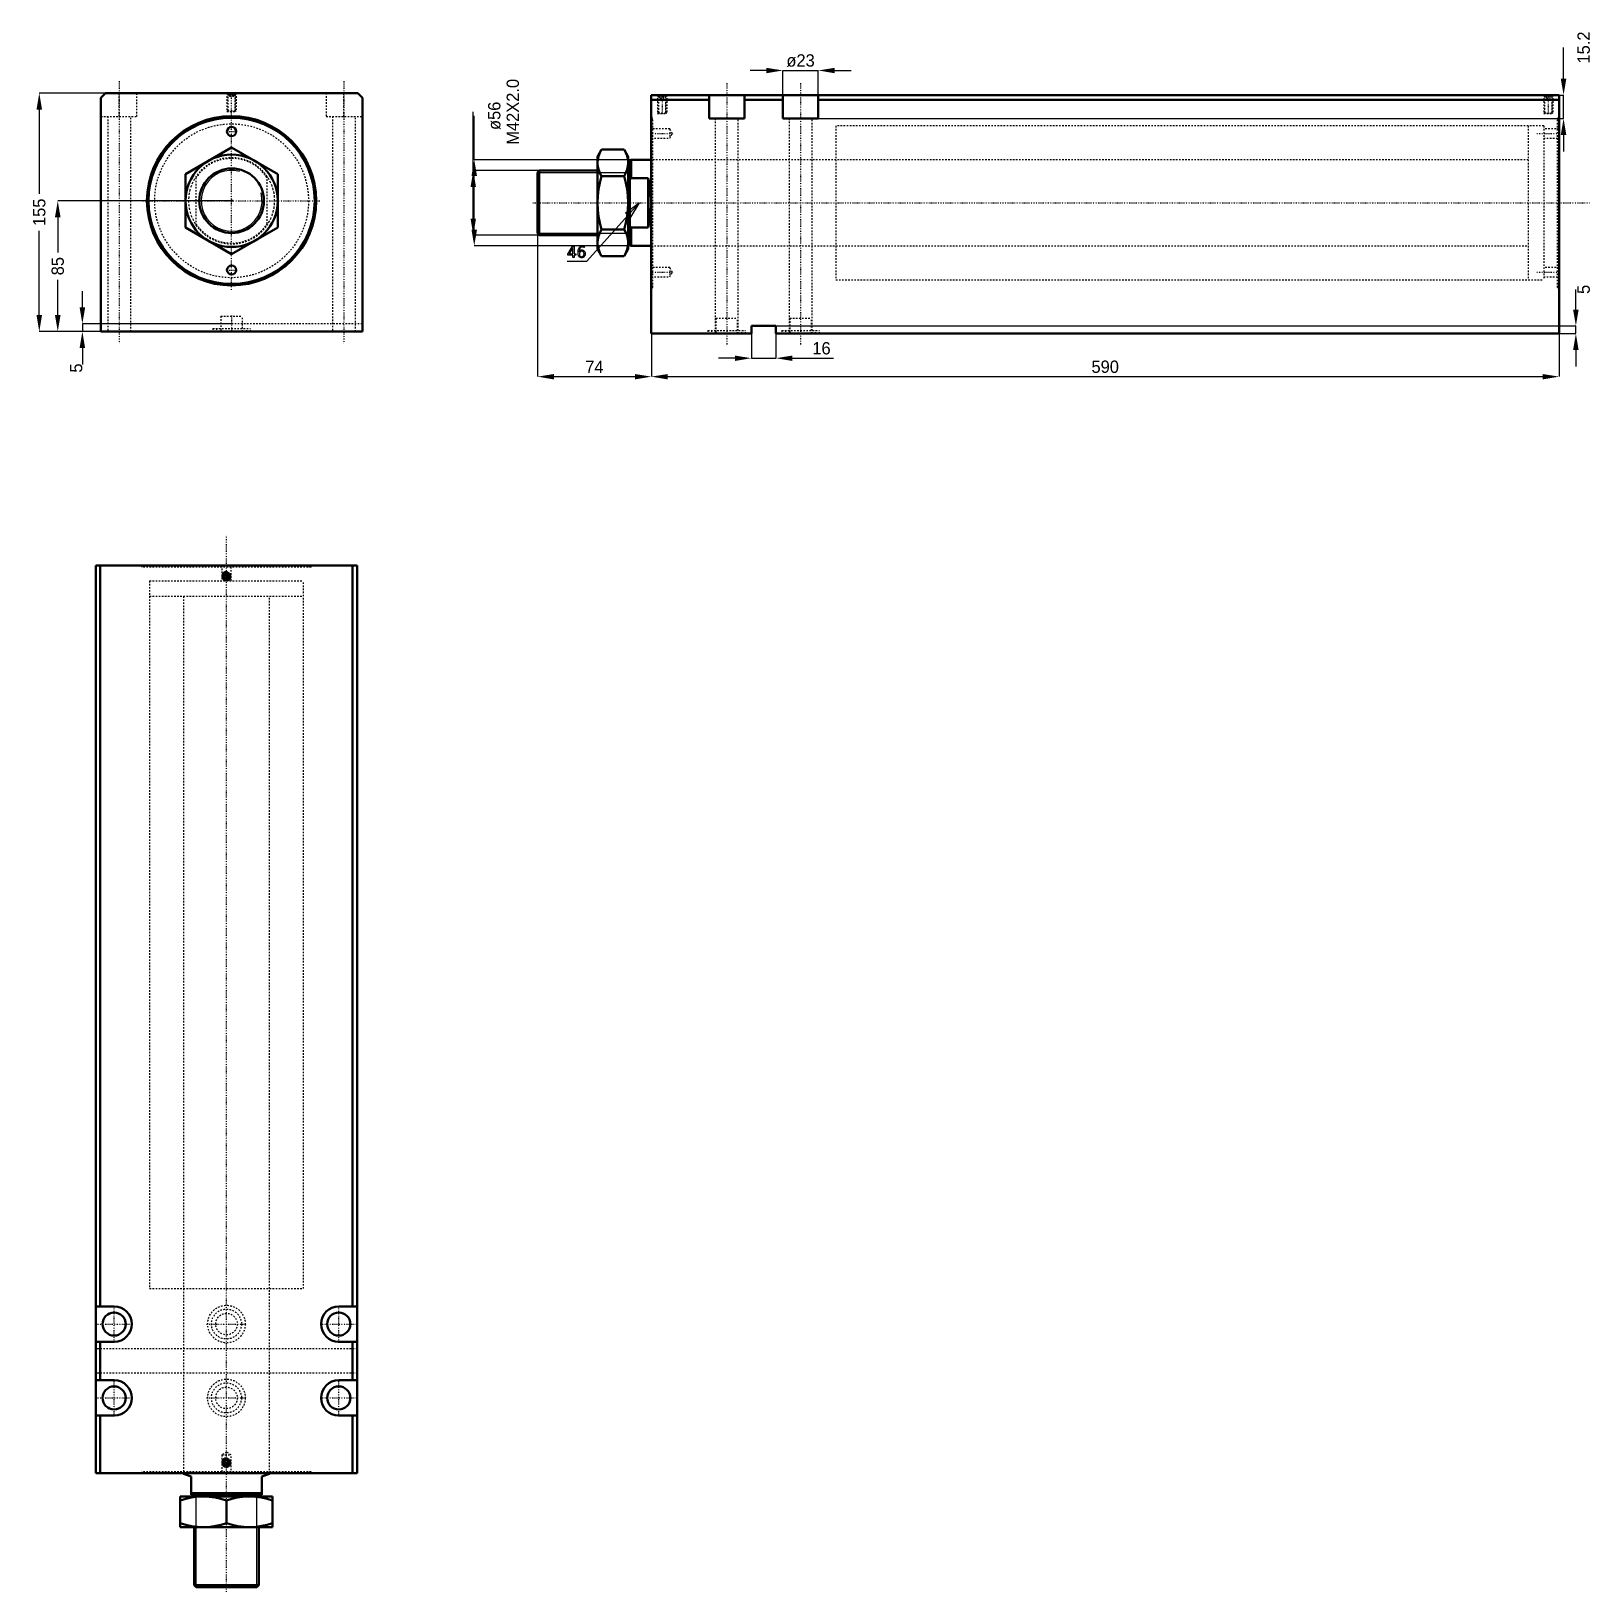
# Model space of a CAD drawing. Header units: millimetres. Extents: x -130 to 884, y -904 to 110.
import ezdxf

# ---------------------------------------------------------------- set-up
doc = ezdxf.new("R2010")
doc.units = ezdxf.units.MM
doc.linetypes.add('Center', pattern=[1.5, 0.45, -0.5, 0.05, -0.5])
doc.linetypes.add('Dashed', pattern=[2, 1, -1])
for name, color, linetype, lineweight in [('2d ConnectionPoints', 7, 'Continuous', 50), ('AM_0', 7, 'Continuous', 50), ('AM_5', 3, 'Continuous', 25), ('AM_7', 7, 'Center', 25), ('AM_9', 6, 'Dashed', 25)]:
    doc.layers.add(name, color=color, linetype=linetype, lineweight=lineweight)
doc.dimstyles.new('ISO-25', dxfattribs={"dimtxt": 2.5, "dimasz": 2.5, "dimexe": 1.25, "dimexo": 0.625, "dimtad": 1, "dimtxsty": 'Standard', "dimcen": 2.5, "dimadec": 0, "dimazin": 0, "dimtfac": 1, "dimtmove": 0, "dimatfit": 3, "dimfxl": 0, "dimarcsym": 0})

# ---------------------------------------------------------------- blocks, each defined once
blk = doc.blocks.new('1_JECX_MF_EXLA_100_450_0_rod__0_in_JECX_MF_160_EXLA_100_450_0__0')
at = {"layer": 'AM_0'}
for p, q in [((-30, 17.3), (0, 34.6)), ((0, 34.6), (30, 17.3)), ((-30, -17.3), (-30, 17.3)), ((30, 17.3), (30, -17.3)), ((0, -34.6), (-30, -17.3)), ((30, -17.3), (0, -34.6))]:
    blk.add_line(p, q, dxfattribs=at)
for radius in [30, 21]:
    blk.add_circle((0, 0), radius, dxfattribs=at)
at = {"layer": 'AM_5'}
blk.add_arc((0, 0), 19.8, 75, 15, dxfattribs=at)
at = {"layer": 'AM_9'}
for p, q in [((-23, -16), (-23, 16)), ((23, 16), (23, -16))]:
    blk.add_line(p, q, dxfattribs=at)
for points in [[(-23, 16), (-24.3, 13.9), (-25.4, 11.7), (-26.3, 9.5), (-27.1, 7.1), (-27.6, 4.8), (-27.9, 2.3), (-28, -0.1), (-27.9, -2.6), (-27.6, -5), (-27, -7.4), (-26.3, -9.7), (-25.3, -11.9), (-24.2, -14.1), (-23, -16)], [(23, -16), (24.3, -13.9), (25.4, -11.7), (26.3, -9.5), (27.1, -7.1), (27.6, -4.8), (27.9, -2.3), (28, 0.1), (27.9, 2.6), (27.6, 5), (27, 7.4), (26.3, 9.7), (25.3, 11.9), (24.2, 14.1), (23, 16)]]:
    blk.add_lwpolyline(points, dxfattribs=at)
blk.add_circle((0, 0), 20.8, dxfattribs=at)
for radius, start, end in [(28, 34.7719, 145.2281), (27.5, 33.2419, 146.7581), (27.5, 213.2419, 326.7581), (28, 214.7719, 325.2281)]:
    blk.add_arc((0, 0), radius, start, end, dxfattribs=at)
blk = doc.blocks.new('2_JECX_MF_EXLA_100_450_0_body__0_in_JECX_MF_160_EXLA_100_450_0__0')
at = {"layer": 'AM_0'}
for p, q in [((-82, 70), (-85, 67)), ((-85, 67), (-85, -85)), ((82, 70), (-82, 70)), ((85, 67), (82, 70)), ((85, -85), (85, 67)), ((-85, -85), (85, -85))]:
    blk.add_line(p, q, dxfattribs=at)
for centre, radius in [((0, 0), 55), ((0, 0), 54), ((0, 45), 3), ((0, -45), 3)]:
    blk.add_circle(centre, radius, dxfattribs=at)
at = {"layer": 'AM_5', "linetype": 'Dashed'}
for p, q in [((-3, 70), (-3, 58)), ((3, 70), (3, 58))]:
    blk.add_line(p, q, dxfattribs=at)
at = {"layer": 'AM_7'}
for p, q in [((-73, 77.8), (-73, -92.7)), ((73, 77.8), (73, -92.7)), ((0, -57.8), (0, 70.6)), ((-3.2, 45), (3.1, 45)), ((-57.8, 0), (57.8, 0)), ((-3.2, -45), (3.1, -45)), ((0, -74.5), (0, -85.5))]:
    blk.add_line(p, q, dxfattribs=at)
at = {"layer": 'AM_9'}
for p, q in [((-73, 54.8), (-73, 70)), ((-61.5, 54.8), (-61.5, 70)), ((-3, 70), (-2.5, 69.5)), ((-2.5, 69.5), (-2.5, 58.5)), ((-2.5, 69.5), (2.5, 69.5)), ((-1.9, 70), (-2.4, 69.5)), ((-2.4, 69.5), (-2.4, 58)), ((-2.4, 69.5), (2.4, 69.5)), ((-1.4, 68), (-1.4, 70)), ((-1.4, 68), (1.4, 68)), ((-0.7, 68), (-0.7, 70)), ((0.7, 68), (0.7, 70)), ((1.4, 68), (1.4, 70)), ((2.4, 69.5), (1.9, 70)), ((2.4, 58), (2.4, 69.5)), ((2.5, 69.5), (3, 70)), ((2.5, 58.5), (2.5, 69.5)), ((61.5, 70), (61.5, 54.8)), ((73, 54.8), (73, 70)), ((-85, 54.8), (-61.5, 54.8)), ((-80.5, 54.8), (-80.5, -85)), ((-65.5, -85), (-65.5, 54.8)), ((-2.5, 58.5), (-3, 58)), ((-3, 58), (3, 58)), ((-2.5, 58.5), (2.5, 58.5)), ((3, 58), (2.5, 58.5)), ((61.5, 54.8), (85, 54.8)), ((65.5, 54.8), (65.5, -85)), ((80.5, -85), (80.5, 54.8)), ((85, -80), (-85, -80)), ((-7, -75), (7, -75)), ((-7, -75), (-7, -85)), ((7, -85), (7, -75)), ((-12.2, -82.9), (12.2, -82.9)), ((-12.2, -82.9), (-12.2, -85)), ((-9.8, -82.9), (-9.8, -85)), ((9.8, -85), (9.8, -82.9)), ((12.2, -85), (12.2, -82.9))]:
    blk.add_line(p, q, dxfattribs=at)
blk.add_circle((0, 0), 50, dxfattribs=at)
blk = doc.blocks.new('*D3')
at = {"layer": 'AM_5', "color": 0, "lineweight": -2}
for p, q in [((-82, 70), (-125, 70)), ((-125, 59.3), (-125, 4.6)), ((-125, -74.3), (-125, -19.6)), ((-85, -85), (-125, -85))]:
    blk.add_line(p, q, dxfattribs=at)
at = {"layer": 'AM_5', "color": 0}
for points in [[(-123.2, 59.3), (-126.8, 59.3), (-125, 70)], [(-126.8, -74.3), (-123.2, -74.3), (-125, -85)]]:
    blk.add_solid(points, dxfattribs=at)
at = {"layer": 'Defpoints', "color": 0}
for p in [(-82, 70), (-125, -85), (-85, -85)]:
    blk.add_point(p, dxfattribs=at)
at = {"layer": 'AM_5', "color": 0, "insert": (-125, -7.5), "char_height": 8, "attachment_point": 5, "rotation": 90}
blk.add_mtext('155', dxfattribs=at)
blk = doc.blocks.new('*D4')
at = {"layer": 'AM_5', "color": 0, "lineweight": -2}
for p, q in [((0, 0), (-113, 0)), ((-113, -10.7), (-113, -33.6)), ((-113, -74.3), (-113, -51.4)), ((-85, -85), (-113, -85))]:
    blk.add_line(p, q, dxfattribs=at)
at = {"layer": 'AM_5', "color": 0}
for points in [[(-111.2, -10.7), (-114.8, -10.7), (-113, 0)], [(-114.8, -74.3), (-111.2, -74.3), (-113, -85)]]:
    blk.add_solid(points, dxfattribs=at)
at = {"layer": 'Defpoints', "color": 0}
for p in [(0, 0), (-113, -85), (-85, -85)]:
    blk.add_point(p, dxfattribs=at)
at = {"layer": 'AM_5', "color": 0, "insert": (-113, -42.5), "char_height": 8, "attachment_point": 5, "rotation": 90}
blk.add_mtext('85', dxfattribs=at)
blk = doc.blocks.new('*D5')
at = {"layer": 'AM_5', "color": 0, "lineweight": -2}
for p, q in [((-97, -69.3), (-97, -58.7)), ((0, -80), (-97, -80)), ((-97, -80), (-97, -85)), ((-85, -85), (-97, -85)), ((-97, -95.7), (-97, -106.3))]:
    blk.add_line(p, q, dxfattribs=at)
at = {"layer": 'AM_5', "color": 0}
for points in [[(-98.8, -69.3), (-95.2, -69.3), (-97, -80)], [(-95.2, -95.7), (-98.8, -95.7), (-97, -85)]]:
    blk.add_solid(points, dxfattribs=at)
at = {"layer": 'Defpoints', "color": 0}
for p in [(0, -80), (-97, -85), (-85, -85)]:
    blk.add_point(p, dxfattribs=at)
at = {"layer": 'AM_5', "color": 0, "insert": (-101, -108.7), "char_height": 8, "attachment_point": 5, "rotation": 90}
blk.add_mtext('5', dxfattribs=at)
blk = doc.blocks.new('1_JECX_MF_EXLA_100_450_0_rod__0_in_JECX_MF_160_EXLA_100_450_0__4')
at = {"layer": 'AM_0'}
for p, q in [((-28, 0), (-28, -0.4)), ((28, -0.4), (28, 0)), ((-23, -2), (-28, -0.4)), ((-23, -14), (-23, -2)), ((28, -0.4), (23, -2)), ((23, -2), (23, -14)), ((30, -15), (-30, -15)), ((-30, -35), (-30, -15)), ((-23, -13), (23, -13)), ((-23, -14), (23, -14)), ((-19.8, -14), (-20.8, -15)), ((0, -32.3), (0, -17.7)), ((20.8, -15), (19.8, -14)), ((30, -15), (30, -35)), ((30, -35), (-30, -35)), ((-21, -35), (-21, -72.8)), ((21, -72.8), (21, -35)), ((-21, -72.8), (21, -72.8)), ((-21, -72.8), (-19.8, -74)), ((-19.8, -74), (19.8, -74)), ((19.8, -74), (21, -72.8))]:
    blk.add_line(p, q, dxfattribs=at)
for points in [[(-15, -15), (-16.1, -15), (-19.6, -15.3), (-23, -15.8), (-26.5, -16.6), (-30, -17.7)], [(0, -17.7), (-3.6, -16.6), (-7.3, -15.7), (-11.2, -15.2), (-15, -15)], [(15, -15), (13.9, -15), (10.4, -15.3), (7, -15.8), (3.5, -16.6), (0, -17.7)], [(30, -17.7), (26.4, -16.6), (22.7, -15.7), (18.8, -15.2), (15, -15)], [(-30, -32.3), (-26.4, -33.4), (-22.7, -34.3), (-18.8, -34.8), (-15, -35)], [(-15, -35), (-13.9, -35), (-10.4, -34.7), (-7, -34.2), (-3.5, -33.4), (0, -32.3)], [(0, -32.3), (3.6, -33.4), (7.3, -34.3), (11.2, -34.8), (15, -35)], [(15, -35), (16.1, -35), (19.6, -34.7), (23, -34.2), (26.5, -33.4), (30, -32.3)]]:
    blk.add_lwpolyline(points, dxfattribs=at)
at = {"layer": 'AM_5'}
for p, q in [((-19.8, -74), (-19.8, -14)), ((19.8, -74), (19.8, -14))]:
    blk.add_line(p, q, dxfattribs=at)
at = {"layer": 'AM_7'}
blk.add_line((0, -77), (0, 609.7), dxfattribs=at)
at = {"layer": 'AM_9'}
for p, q in [((-50, 580), (50, 580)), ((-50, 580), (-50, 570)), ((50, 570), (50, 580)), ((-50, 570), (50, 570)), ((-28, 570), (-28, 0)), ((28, 0), (28, 570))]:
    blk.add_line(p, q, dxfattribs=at)
blk = doc.blocks.new('2_JECX_MF_EXLA_100_450_0_body__0_in_JECX_MF_160_EXLA_100_450_0__4')
at = {"layer": 'AM_0'}
for p, q in [((-85, 590), (-85, 0)), ((85, 590), (-85, 590)), ((-82, 590), (-82, 108.5)), ((82, 590), (82, 108.5)), ((85, 590), (85, 0)), ((-0.7, 584.2), (-1.4, 583)), ((-1.4, 583), (-0.7, 581.8)), ((0.7, 584.2), (-0.7, 584.2)), ((-0.7, 581.8), (0.7, 581.8)), ((1.4, 583), (0.7, 584.2)), ((0.7, 581.8), (1.4, 583)), ((-73, 108.5), (-85, 108.5)), ((85, 108.5), (73, 108.5)), ((-85, 85.5), (-73, 85.5)), ((-82, 85.5), (-82, 60.5)), ((73, 85.5), (85, 85.5)), ((82, 85.5), (82, 60.5)), ((-73, 60.5), (-85, 60.5)), ((85, 60.5), (73, 60.5)), ((-85, 37.5), (-73, 37.5)), ((-82, 37.5), (-82, 0)), ((73, 37.5), (85, 37.5)), ((82, 37.5), (82, 0)), ((85, 0), (-85, 0)), ((-0.7, 8.3), (-1.4, 7)), ((-1.4, 7), (-0.7, 5.8)), ((0.7, 8.3), (-0.7, 8.3)), ((-0.7, 5.8), (0.7, 5.8)), ((1.4, 7), (0.7, 8.3)), ((0.7, 5.8), (1.4, 7))]:
    blk.add_line(p, q, dxfattribs=at)
for centre, radius in [((0, 583), 2.46), ((0, 583), 2.4), ((0, 583), 1.9), ((-73, 97), 7.5), ((73, 97), 7.5), ((-73, 49), 7.5), ((73, 49), 7.5), ((0, 7), 2.46), ((0, 7), 2.4), ((0, 7), 1.9)]:
    blk.add_circle(centre, radius, dxfattribs=at)
for centre, start, end in [((-73, 97), 270, 90), ((73, 97), 90, 270), ((-73, 49), 270, 90), ((73, 49), 90, 270)]:
    blk.add_arc(centre, 11.5, start, end, dxfattribs=at)
at = {"layer": 'AM_5'}
for centre in [(0, 583), (0, 7)]:
    blk.add_arc(centre, 3, 75, 15, dxfattribs=at)
at = {"layer": 'AM_7'}
for p, q in [((-3.2, 583), (3.1, 583)), ((-73, 84.9), (-73, 109.1)), ((73, 84.9), (73, 109.1)), ((-85.1, 97), (-60.9, 97)), ((-12.9, 97), (12.9, 97)), ((60.9, 97), (85.1, 97)), ((-73, 36.9), (-73, 61.1)), ((73, 36.9), (73, 61.1)), ((-85.1, 49), (-60.9, 49)), ((-12.9, 49), (12.9, 49)), ((60.9, 49), (85.1, 49)), ((-3.2, 7), (3.1, 7))]:
    blk.add_line(p, q, dxfattribs=at)
at = {"layer": 'AM_9'}
for p, q in [((-55, 590), (-55, 589)), ((55, 589), (-55, 589)), ((-54, 590), (-54, 589)), ((-3, 590), (-3, 580)), ((3, 580), (3, 590)), ((54, 589), (54, 590)), ((55, 589), (55, 590)), ((-50, 580), (50, 580)), ((-50, 580), (-50, 120)), ((50, 120), (50, 580)), ((-50, 120), (50, 120)), ((-28, 120), (-28, 0)), ((28, 0), (28, 120)), ((85, 81), (-85, 81)), ((85, 65), (-85, 65)), ((0, 13.7), (-3, 12)), ((-3, 12), (-3, 0)), ((-3, 12), (3, 12)), ((3, 12), (0, 13.7)), ((3, 0), (3, 12)), ((55, 1), (-55, 1)), ((-55, 1), (-55, 0)), ((-54, 1), (-54, 0)), ((54, 0), (54, 1)), ((55, 0), (55, 1))]:
    blk.add_line(p, q, dxfattribs=at)
for centre, radius in [((0, 97), 12.2), ((0, 97), 9.75), ((0, 97), 7), ((0, 49), 12.2), ((0, 49), 9.75), ((0, 49), 7)]:
    blk.add_circle(centre, radius, dxfattribs=at)
blk = doc.blocks.new('1_JECX_MF_EXLA_100_450_0_rod__0_in_JECX_MF_160_EXLA_100_450_0__2')
at = {"layer": 'AM_0'}
for p, q in [((-32.3, 34.6), (-35, 30)), ((-32.3, 34.6), (-17.7, 34.6)), ((-15, 30), (-17.7, 34.6)), ((-72.8, 21), (-74, 19.8)), ((-35, 21), (-72.8, 21)), ((-72.8, 21), (-72.8, -21)), ((-35, 30), (-35, -30)), ((-15, 30), (-15, -30)), ((-14, 19.8), (-15, 20.8)), ((-13, 28), (-14, 27.5)), ((-14, 27.5), (-14, -27.5)), ((0, 28), (-13, 28)), ((-13, 28), (-13, 16)), ((-74, 19.8), (-74, -19.8)), ((-32.3, 17.3), (-17.7, 17.3)), ((-13, 16), (-14, 15.1)), ((-2, 16), (-13, 16)), ((-2, 16), (-2, -16)), ((-74, -19.8), (-72.8, -21)), ((-32.3, -17.3), (-17.7, -17.3)), ((-15, -20.8), (-14, -19.8)), ((-14, -15.1), (-13, -16)), ((-13, -16), (-2, -16)), ((-13, -16), (-13, -28)), ((-72.8, -21), (-35, -21)), ((-35, -30), (-32.3, -34.6)), ((-17.7, -34.6), (-15, -30)), ((-14, -27.5), (-13, -28)), ((-13, -28), (0, -28)), ((-32.3, -34.6), (-17.7, -34.6))]:
    blk.add_line(p, q, dxfattribs=at)
for points in [[(-32.3, 34.6), (-33.4, 32.5), (-34.3, 30.4), (-34.8, 28.2), (-35, 26)], [(-15, 26), (-15, 26.6), (-15.3, 28.6), (-15.8, 30.6), (-16.6, 32.6), (-17.7, 34.6)], [(-35, 26), (-35, 25.4), (-34.7, 23.3), (-34.2, 21.3), (-33.4, 19.3), (-32.3, 17.3)], [(-17.7, 17.3), (-16.6, 19.4), (-15.7, 21.6), (-15.2, 23.8), (-15, 26)], [(-32.3, 17.3), (-33.4, 13.1), (-34.3, 8.8), (-34.8, 4.4), (-35, 0)], [(-15, 0), (-15, 0.3), (-15.2, 4.6), (-15.7, 8.8), (-16.6, 13.1), (-17.7, 17.3)], [(-2, -16), (-1.6, -13.9), (-1.2, -11.7), (-0.9, -9.5), (-0.7, -7.1), (-0.5, -4.8), (-0.4, -2.3), (-0.4, 0.1), (-0.4, 2.6), (-0.5, 5), (-0.7, 7.4), (-0.9, 9.7), (-1.2, 11.9), (-1.6, 14.1), (-2, 16)], [(-35, 0), (-35, -0.3), (-34.8, -4.6), (-34.3, -8.8), (-33.4, -13.1), (-32.3, -17.3)], [(-17.7, -17.3), (-16.6, -13.1), (-15.7, -8.8), (-15.2, -4.4), (-15, 0)], [(-32.3, -17.3), (-33.4, -19.4), (-34.3, -21.6), (-34.8, -23.8), (-35, -26)], [(-15, -26), (-15, -25.4), (-15.3, -23.3), (-15.8, -21.3), (-16.6, -19.3), (-17.7, -17.3)], [(-35, -26), (-35, -26.6), (-34.7, -28.6), (-34.2, -30.6), (-33.4, -32.6), (-32.3, -34.6)], [(-17.7, -34.6), (-16.6, -32.5), (-15.7, -30.4), (-15.2, -28.2), (-15, -26)]]:
    blk.add_lwpolyline(points, dxfattribs=at)
at = {"layer": 'AM_5'}
for p, q in [((-74, 19.8), (-14, 19.8)), ((-74, -19.8), (-14, -19.8))]:
    blk.add_line(p, q, dxfattribs=at)
at = {"layer": 'AM_7'}
blk.add_line((-77, 0), (609.7, 0), dxfattribs=at)
at = {"layer": 'AM_9'}
for p, q in [((570, 50), (570, -50)), ((580, 50), (570, 50)), ((580, 50), (580, -50)), ((570, 28), (0, 28)), ((0, -28), (570, -28)), ((570, -50), (580, -50))]:
    blk.add_line(p, q, dxfattribs=at)
blk = doc.blocks.new('2_JECX_MF_EXLA_100_450_0_body__0_in_JECX_MF_160_EXLA_100_450_0__2')
at = {"layer": 'AM_0'}
for p, q in [((0, -85), (0, 70)), ((590, 70), (0, 70)), ((37.5, 67), (0, 67)), ((37.5, 54.8), (37.5, 70)), ((60.5, 54.8), (60.5, 70)), ((85.5, 67), (60.5, 67)), ((85.5, 54.8), (85.5, 70)), ((108.5, 54.8), (108.5, 70)), ((590, 67), (108.5, 67)), ((590, -85), (590, 70)), ((37.5, 54.8), (60.5, 54.8)), ((85.5, 54.8), (108.5, 54.8)), ((65, -80), (65, -85)), ((81, -80), (65, -80)), ((81, -85), (81, -80)), ((65, -85), (0, -85)), ((590, -85), (81, -85))]:
    blk.add_line(p, q, dxfattribs=at)
at = {"layer": 'AM_5', "linetype": 'Dashed'}
for p, q in [((4, 70), (4, 58)), ((10, 70), (10, 58)), ((580, 70), (580, 58)), ((586, 70), (586, 58))]:
    blk.add_line(p, q, dxfattribs=at)
at = {"layer": 'AM_7'}
for p, q in [((49, 77.8), (49, -92.7)), ((97, 77.8), (97, -92.7)), ((7, 70.6), (7, 57.4)), ((583, 70.6), (583, 57.4)), ((-0.7, 45), (14.4, 45)), ((575.6, 45), (590.7, 45)), ((-0.7, -45), (14.4, -45)), ((575.6, -45), (590.7, -45))]:
    blk.add_line(p, q, dxfattribs=at)
at = {"layer": 'AM_9'}
for p, q in [((4, 70), (4.5, 69.5)), ((4.5, 69.5), (4.5, 58.5)), ((4.5, 69.5), (9.5, 69.5)), ((5.1, 70), (4.6, 69.5)), ((4.6, 69.5), (9.4, 69.5)), ((4.6, 69.5), (4.6, 58)), ((5.8, 68), (5.8, 70)), ((5.8, 68), (8.2, 68)), ((7, 68), (7, 70)), ((8.2, 68), (8.2, 70)), ((9.4, 69.5), (8.9, 70)), ((9.4, 58), (9.4, 69.5)), ((9.5, 69.5), (10, 70)), ((9.5, 58.5), (9.5, 69.5)), ((580, 70), (580.5, 69.5)), ((580.5, 69.5), (580.5, 58.5)), ((580.5, 69.5), (585.5, 69.5)), ((581.1, 70), (580.6, 69.5)), ((580.6, 69.5), (585.4, 69.5)), ((580.6, 69.5), (580.6, 58)), ((581.8, 68), (581.8, 70)), ((581.8, 68), (584.2, 68)), ((583, 68), (583, 70)), ((584.2, 68), (584.2, 70)), ((585.4, 69.5), (584.9, 70)), ((585.4, 58), (585.4, 69.5)), ((585.5, 69.5), (586, 70)), ((585.5, 58.5), (585.5, 69.5)), ((1, 55), (0, 55)), ((1, 54), (0, 54)), ((1, -55), (1, 55)), ((4.5, 58.5), (4, 58)), ((4, 58), (10, 58)), ((4.5, 58.5), (9.5, 58.5)), ((10, 58), (9.5, 58.5)), ((41.5, 54.8), (41.5, -85)), ((56.5, -85), (56.5, 54.8)), ((89.5, 54.8), (89.5, -85)), ((104.5, -85), (104.5, 54.8)), ((580.5, 58.5), (580, 58)), ((580, 58), (586, 58)), ((580.5, 58.5), (585.5, 58.5)), ((586, 58), (585.5, 58.5)), ((589, -55), (589, 55)), ((590, 55), (589, 55)), ((590, 54), (589, 54)), ((12, 48), (0, 48)), ((0, 42), (12, 42)), ((13.7, 45), (12, 48)), ((12, 48), (12, 42)), ((12, 42), (13.7, 45)), ((580, 50), (120, 50)), ((120, 50), (120, -50)), ((580, 50), (580, -50)), ((590, 48), (580, 48)), ((580, 42), (590, 42)), ((120, 28), (0, 28)), ((0, -28), (120, -28)), ((12, -42), (0, -42)), ((0, -48), (12, -48)), ((13.7, -45), (12, -42)), ((12, -42), (12, -48)), ((12, -48), (13.7, -45)), ((120, -50), (580, -50)), ((590, -42), (580, -42)), ((580, -48), (590, -48)), ((0, -54), (1, -54)), ((0, -55), (1, -55)), ((589, -54), (590, -54)), ((589, -55), (590, -55)), ((42, -75), (56, -75)), ((42, -75), (42, -85)), ((56, -85), (56, -75)), ((90, -75), (104, -75)), ((90, -75), (90, -85)), ((104, -85), (104, -75)), ((36.8, -82.9), (61.2, -82.9)), ((36.8, -82.9), (36.8, -85)), ((39.2, -82.9), (39.2, -85)), ((58.8, -85), (58.8, -82.9)), ((61.2, -85), (61.2, -82.9)), ((84.8, -82.9), (109.2, -82.9)), ((84.8, -82.9), (84.8, -85)), ((87.3, -82.9), (87.3, -85)), ((106.8, -85), (106.8, -82.9)), ((109.2, -85), (109.2, -82.9))]:
    blk.add_line(p, q, dxfattribs=at)
blk = doc.blocks.new('*D20')
at = {"layer": 'AM_5', "color": 0, "lineweight": -2}
for p, q in [((347.6, 84.7), (337, 84.7)), ((358.3, 68.7), (358.3, 84.7)), ((358.3, 84.7), (381.3, 84.7)), ((381.3, 68.7), (381.3, 84.7)), ((392, 84.7), (402.6, 84.7))]:
    blk.add_line(p, q, dxfattribs=at)
at = {"layer": 'AM_5', "color": 0}
for points in [[(347.6, 86.4), (347.6, 82.9), (358.3, 84.7)], [(392, 86.4), (392, 82.9), (381.3, 84.7)]]:
    blk.add_solid(points, dxfattribs=at)
at = {"layer": 'Defpoints', "color": 0}
for p in [(381.3, 84.7), (358.3, 68.7), (381.3, 68.7)]:
    blk.add_point(p, dxfattribs=at)
at = {"layer": 'AM_5', "color": 0, "insert": (369.8, 91.1), "char_height": 8, "attachment_point": 5}
blk.add_mtext('ø23', dxfattribs=at)
blk = doc.blocks.new('*D21')
at = {"layer": 'AM_5', "color": 0, "lineweight": -2}
for p, q in [((865.7, 79.3), (865.7, 99.6)), ((381.3, 68.7), (865.7, 68.7)), ((865.7, 53.5), (865.7, 68.7)), ((381.3, 53.5), (865.7, 53.5)), ((865.7, 42.8), (865.7, 32.1))]:
    blk.add_line(p, q, dxfattribs=at)
at = {"layer": 'AM_5', "color": 0}
for points in [[(863.9, 79.3), (867.5, 79.3), (865.7, 68.7)], [(863.9, 42.8), (867.5, 42.8), (865.7, 53.5)]]:
    blk.add_solid(points, dxfattribs=at)
at = {"layer": 'Defpoints', "color": 0}
for p in [(381.3, 68.7), (865.7, 68.7), (381.3, 53.5)]:
    blk.add_point(p, dxfattribs=at)
at = {"layer": 'AM_5', "color": 0, "insert": (878.8, 99.6), "char_height": 8, "attachment_point": 5, "rotation": 90}
blk.add_mtext('15.2', dxfattribs=at)
blk = doc.blocks.new('*D22')
at = {"layer": 'AM_5', "color": 0, "lineweight": -2}
for p, q in [((272.8, -86.3), (272.8, -114.3)), ((862.8, -86.3), (862.8, -114.3)), ((283.5, -114.3), (852.1, -114.3))]:
    blk.add_line(p, q, dxfattribs=at)
at = {"layer": 'AM_5', "color": 0}
for points in [[(283.5, -112.6), (283.5, -116.1), (272.8, -114.3)], [(852.1, -112.6), (852.1, -116.1), (862.8, -114.3)]]:
    blk.add_solid(points, dxfattribs=at)
at = {"layer": 'Defpoints', "color": 0}
for p in [(272.8, -86.3), (862.8, -86.3), (862.8, -114.3)]:
    blk.add_point(p, dxfattribs=at)
at = {"layer": 'AM_5', "color": 0, "insert": (567.8, -107.9), "char_height": 8, "attachment_point": 5}
blk.add_mtext('590', dxfattribs=at)
blk = doc.blocks.new('*D23')
at = {"layer": 'AM_5', "color": 0, "lineweight": -2}
for p, q in [((198.8, -1.3), (198.8, -114.3)), ((272.8, -86.3), (272.8, -114.3)), ((209.5, -114.3), (262.1, -114.3))]:
    blk.add_line(p, q, dxfattribs=at)
at = {"layer": 'AM_5', "color": 0}
for points in [[(209.5, -112.6), (209.5, -116.1), (198.8, -114.3)], [(262.1, -112.6), (262.1, -116.1), (272.8, -114.3)]]:
    blk.add_solid(points, dxfattribs=at)
at = {"layer": 'Defpoints', "color": 0}
for p in [(198.8, -1.3), (272.8, -86.3), (272.8, -114.3)]:
    blk.add_point(p, dxfattribs=at)
at = {"layer": 'AM_5', "color": 0, "insert": (235.8, -107.9), "char_height": 8, "attachment_point": 5}
blk.add_mtext('74', dxfattribs=at)
blk = doc.blocks.new('*D24')
at = {"layer": 'AM_5', "color": 0, "lineweight": -2}
for p, q in [((157.7, 26.7), (157.7, 55.2)), ((259.8, 26.7), (157.7, 26.7)), ((157.7, -18.7), (157.7, 16)), ((259.8, -29.3), (157.7, -29.3))]:
    blk.add_line(p, q, dxfattribs=at)
at = {"layer": 'AM_5', "color": 0}
for points in [[(155.9, 16), (159.5, 16), (157.7, 26.7)], [(155.9, -18.7), (159.5, -18.7), (157.7, -29.3)]]:
    blk.add_solid(points, dxfattribs=at)
at = {"layer": 'Defpoints', "color": 0}
for p in [(157.7, 26.7), (259.8, 26.7), (259.8, -29.3)]:
    blk.add_point(p, dxfattribs=at)
at = {"layer": 'AM_5', "color": 0, "insert": (170.8, 55.2), "char_height": 8, "attachment_point": 5, "rotation": 90}
blk.add_mtext('ø56', dxfattribs=at)
blk = doc.blocks.new('*D25')
at = {"layer": 'AM_5', "color": 0, "lineweight": -2}
for p, q in [((157.1, 19.7), (157.1, 57.8)), ((200, 19.7), (157.1, 19.7)), ((157.1, -11.7), (157.1, 9)), ((199.8, -22.3), (157.1, -22.3))]:
    blk.add_line(p, q, dxfattribs=at)
at = {"layer": 'AM_5', "color": 0}
for points in [[(155.3, 9), (158.8, 9), (157.1, 19.7)], [(155.3, -11.7), (158.8, -11.7), (157.1, -22.3)]]:
    blk.add_solid(points, dxfattribs=at)
at = {"layer": 'Defpoints', "color": 0}
for p in [(157.1, 19.7), (200, 19.7), (199.8, -22.3)]:
    blk.add_point(p, dxfattribs=at)
at = {"layer": 'AM_5', "color": 0, "insert": (182.8, 57.8), "char_height": 8, "attachment_point": 5, "rotation": 90}
blk.add_mtext('M42X2.0', dxfattribs=at)
blk = doc.blocks.new('*D26')
at = {"layer": 'AM_5', "color": 0, "lineweight": -2}
for p, q in [((337.8, -81.3), (337.8, -102.3)), ((353.8, -86.3), (353.8, -102.3)), ((327.1, -102.3), (316.5, -102.3)), ((337.8, -102.3), (353.8, -102.3)), ((364.5, -102.3), (391.2, -102.3))]:
    blk.add_line(p, q, dxfattribs=at)
at = {"layer": 'AM_5', "color": 0}
for points in [[(327.1, -100.6), (327.1, -104.1), (337.8, -102.3)], [(364.5, -100.6), (364.5, -104.1), (353.8, -102.3)]]:
    blk.add_solid(points, dxfattribs=at)
at = {"layer": 'Defpoints', "color": 0}
for p in [(337.8, -81.3), (353.8, -86.3), (353.8, -102.3)]:
    blk.add_point(p, dxfattribs=at)
at = {"layer": 'AM_5', "color": 0, "insert": (383.4, -95.9), "char_height": 8, "attachment_point": 5}
blk.add_mtext('16', dxfattribs=at)
blk = doc.blocks.new('*D27')
at = {"layer": 'AM_5', "color": 0, "lineweight": -2}
for p, q in [((873.7, -70.7), (873.7, -57.6)), ((337.8, -81.3), (873.7, -81.3)), ((353.8, -86.3), (873.7, -86.3)), ((873.7, -86.3), (873.7, -81.3)), ((873.7, -97), (873.7, -107.7))]:
    blk.add_line(p, q, dxfattribs=at)
at = {"layer": 'AM_5', "color": 0}
for points in [[(871.9, -70.7), (875.5, -70.7), (873.7, -81.3)], [(871.9, -97), (875.5, -97), (873.7, -86.3)]]:
    blk.add_solid(points, dxfattribs=at)
at = {"layer": 'Defpoints', "color": 0}
for p in [(337.8, -81.3), (353.8, -86.3), (873.7, -86.3)]:
    blk.add_point(p, dxfattribs=at)
at = {"layer": 'AM_5', "color": 0, "insert": (878.8, -57.6), "char_height": 8, "attachment_point": 5, "rotation": 90}
blk.add_mtext('5', dxfattribs=at)

msp = doc.modelspace()

# ---------------------------------------------------------------- linework, layer by layer
at = {"layer": '2d ConnectionPoints'}
for p in [(0, 0), (272.793, -1.335), (-3.345, -827.025)]:
    msp.add_point(p, dxfattribs=at)
at = {"layer": 'AM_5'}
for p, q in [((230.793, -39.335), (264.793, -1.335)), ((217.993, -39.335), (230.793, -39.335))]:
    msp.add_line(p, q, dxfattribs=at)
for points in [[(264.793, -1.335), (259.271, -10.706), (256.091, -7.861), (264.793, -1.335)], [(221.873, -35.271), (218.503, -35.271), (218.503, -34.595), (221.571, -29.395), (222.601, -29.395), (222.601, -34.569), (223.724, -34.569), (223.724, -35.271), (222.601, -35.271), (222.601, -36.935), (221.873, -36.935), (221.873, -35.271)], [(221.883, -34.569), (221.883, -30.268), (219.397, -34.569), (221.883, -34.569)], [(227.539, -36.997), (227.539, -36.997), (227.187, -36.981), (226.718, -36.895), (226.718, -36.895), (226.321, -36.736), (226.096, -36.589), (226.096, -36.589), (225.9, -36.414), (225.654, -36.107), (225.654, -36.107), (225.465, -35.746), (225.371, -35.476), (225.371, -35.476), (225.298, -35.183), (225.219, -34.698), (225.219, -34.698), (225.176, -34.161), (225.168, -33.773), (225.168, -33.773), (225.193, -32.977), (225.325, -31.917), (225.325, -31.917), (225.569, -31.018), (225.795, -30.508), (225.795, -30.508), (226.074, -30.081), (226.601, -29.618), (226.601, -29.618), (227.258, -29.369), (227.768, -29.322), (227.768, -29.322), (228.013, -29.329), (228.349, -29.367), (228.349, -29.367), (228.647, -29.438), (228.824, -29.504), (228.824, -29.504), (228.988, -29.581), (229.218, -29.716), (229.218, -29.716), (229.428, -29.872), (229.557, -29.988), (228.985, -30.456), (228.985, -30.456), (228.911, -30.37), (228.779, -30.255), (228.779, -30.255), (228.622, -30.156), (228.504, -30.099), (228.504, -30.099), (228.376, -30.052), (228.165, -30), (228.165, -30), (227.934, -29.972), (227.768, -29.967), (227.768, -29.967), (227.506, -29.987), (227.157, -30.094), (227.157, -30.094), (226.861, -30.293), (226.694, -30.476), (226.694, -30.476), (226.549, -30.687), (226.367, -31.028), (226.367, -31.028), (226.229, -31.4), (226.161, -31.665), (226.161, -31.665), (226.107, -31.941), (226.038, -32.378), (226.038, -32.378), (225.985, -32.838), (225.959, -33.16), (225.959, -33.16), (226.075, -32.936), (226.271, -32.643), (226.271, -32.643), (226.494, -32.401), (226.658, -32.268), (226.658, -32.268), (226.833, -32.158), (227.116, -32.04), (227.116, -32.04), (227.424, -31.976), (227.643, -31.964), (227.643, -31.964), (227.901, -31.978), (228.265, -32.054), (228.265, -32.054), (228.6, -32.195), (228.808, -32.325), (228.808, -32.325), (229.001, -32.479), (229.255, -32.745), (229.255, -32.745), (229.467, -33.055), (229.586, -33.284), (229.586, -33.284), (229.684, -33.527), (229.79, -33.903), (229.79, -33.903), (229.848, -34.294), (229.859, -34.564), (229.859, -34.564), (229.847, -34.844), (229.784, -35.24), (229.784, -35.24), (229.667, -35.607), (229.56, -35.835), (229.56, -35.835), (229.431, -36.046), (229.203, -36.326), (229.203, -36.326), (228.933, -36.561), (228.73, -36.693), (228.73, -36.693), (228.513, -36.802), (228.167, -36.921), (228.167, -36.921), (227.798, -36.985), (227.539, -36.997)], [(227.55, -36.342), (227.55, -36.342), (227.737, -36.333), (227.996, -36.285), (227.996, -36.285), (228.229, -36.195), (228.369, -36.113), (228.369, -36.113), (228.496, -36.014), (228.663, -35.839), (228.663, -35.839), (228.801, -35.632), (228.876, -35.476), (228.876, -35.476), (228.938, -35.308), (229.005, -35.036), (229.005, -35.036), (229.041, -34.741), (229.047, -34.532), (229.047, -34.532), (229.041, -34.337), (229.007, -34.058), (229.007, -34.058), (228.944, -33.797), (228.886, -33.633), (228.886, -33.633), (228.815, -33.479), (228.685, -33.274), (228.685, -33.274), (228.525, -33.099), (228.403, -32.998), (228.403, -32.998), (228.268, -32.914), (228.044, -32.823), (228.044, -32.823), (227.794, -32.774), (227.612, -32.764), (227.612, -32.764), (227.424, -32.774), (227.16, -32.827), (227.16, -32.827), (226.92, -32.924), (226.772, -33.014), (226.772, -33.014), (226.637, -33.121), (226.457, -33.308), (226.457, -33.308), (226.307, -33.528), (226.224, -33.693), (226.224, -33.693), (226.155, -33.868), (226.08, -34.148), (226.08, -34.148), (226.039, -34.447), (226.031, -34.657), (226.031, -34.657), (226.039, -34.848), (226.076, -35.119), (226.076, -35.119), (226.145, -35.371), (226.208, -35.528), (226.208, -35.528), (226.286, -35.674), (226.426, -35.869), (226.426, -35.869), (226.596, -36.033), (226.726, -36.126), (226.726, -36.126), (226.868, -36.204), (227.102, -36.288), (227.102, -36.288), (227.362, -36.333), (227.55, -36.342)]]:
    msp.add_lwpolyline(points, dxfattribs=at)

# ---------------------------------------------------------------- block references
for name, p in [('2_JECX_MF_EXLA_100_450_0_body__0_in_JECX_MF_160_EXLA_100_450_0__0', (0, 0)), ('2_JECX_MF_EXLA_100_450_0_body__0_in_JECX_MF_160_EXLA_100_450_0__2', (272.793, -1.335)), ('1_JECX_MF_EXLA_100_450_0_rod__0_in_JECX_MF_160_EXLA_100_450_0__2', (272.793, -1.335)), ('1_JECX_MF_EXLA_100_450_0_rod__0_in_JECX_MF_160_EXLA_100_450_0__0', (0, 0)), ('1_JECX_MF_EXLA_100_450_0_rod__0_in_JECX_MF_160_EXLA_100_450_0__4', (-3.345, -827.025)), ('2_JECX_MF_EXLA_100_450_0_body__0_in_JECX_MF_160_EXLA_100_450_0__4', (-3.345, -827.025))]:
    msp.add_blockref(name, p)

# ---------------------------------------------------------------- dimensions: what is measured, and where the dimension line sits
for base, p1, p2, text, picture, middle in [((865.727, 68.665), (381.293, 53.465), (381.293, 68.665), '15.2', '*D21', (878.793, 99.599)), ((157.06, 19.665), (199.793, -22.335), (200.02, 19.665), 'M42X2.0', '*D25', (182.793, 57.799)), ((-125, -85), (-82, 70), (-85, -85), '155', '*D3', (-125, -7.5)), ((157.727, 26.665), (259.793, -29.335), (259.793, 26.665), 'ø56', '*D24', (170.793, 55.199)), ((-113, -85), (0, 0), (-85, -85), '85', '*D4', (-113, -42.5)), ((-97, -85), (0, -80), (-85, -85), '5', '*D5', (-101, -108.733)), ((873.727, -86.335), (337.793, -81.335), (353.793, -86.335), '5', '*D27', (878.793, -57.601))]:
    dim = msp.add_linear_dim(base=base, p1=p1, p2=p2, angle=90, text=text, dimstyle='ISO-25', override={"dimtxt": 8, "dimasz": 10.666667, "dimexe": 0, "dimexo": 0, "dimgap": 2.4}, dxfattribs=at)
    dim.commit()
    dim.dimension.update_dxf_attribs({"geometry": picture, "text_midpoint": middle, "dimtype": 160, "text_rotation": 90})
for base, p1, p2, text, picture, middle in [((381.293, 84.665), (358.293, 68.665), (381.293, 68.665), 'ø23', '*D20', (369.793, 84.665)), ((272.793, -114.335), (198.793, -1.335), (272.793, -86.335), '74', '*D23', (235.793, -114.335)), ((862.793, -114.335), (272.793, -86.335), (862.793, -86.335), '590', '*D22', (567.793, -114.335)), ((353.793, -102.335), (337.793, -81.335), (353.793, -86.335), '16', '*D26', (383.432, -102.335))]:
    dim = msp.add_linear_dim(base=base, p1=p1, p2=p2, text=text, dimstyle='ISO-25', override={"dimtxt": 8, "dimasz": 10.666667, "dimexe": 0, "dimexo": 0, "dimgap": 2.4}, dxfattribs=at)
    dim.commit()
    dim.dimension.update_dxf_attribs({"geometry": picture, "text_midpoint": middle, "dimtype": 160})

doc.saveas('drawing.dxf')
